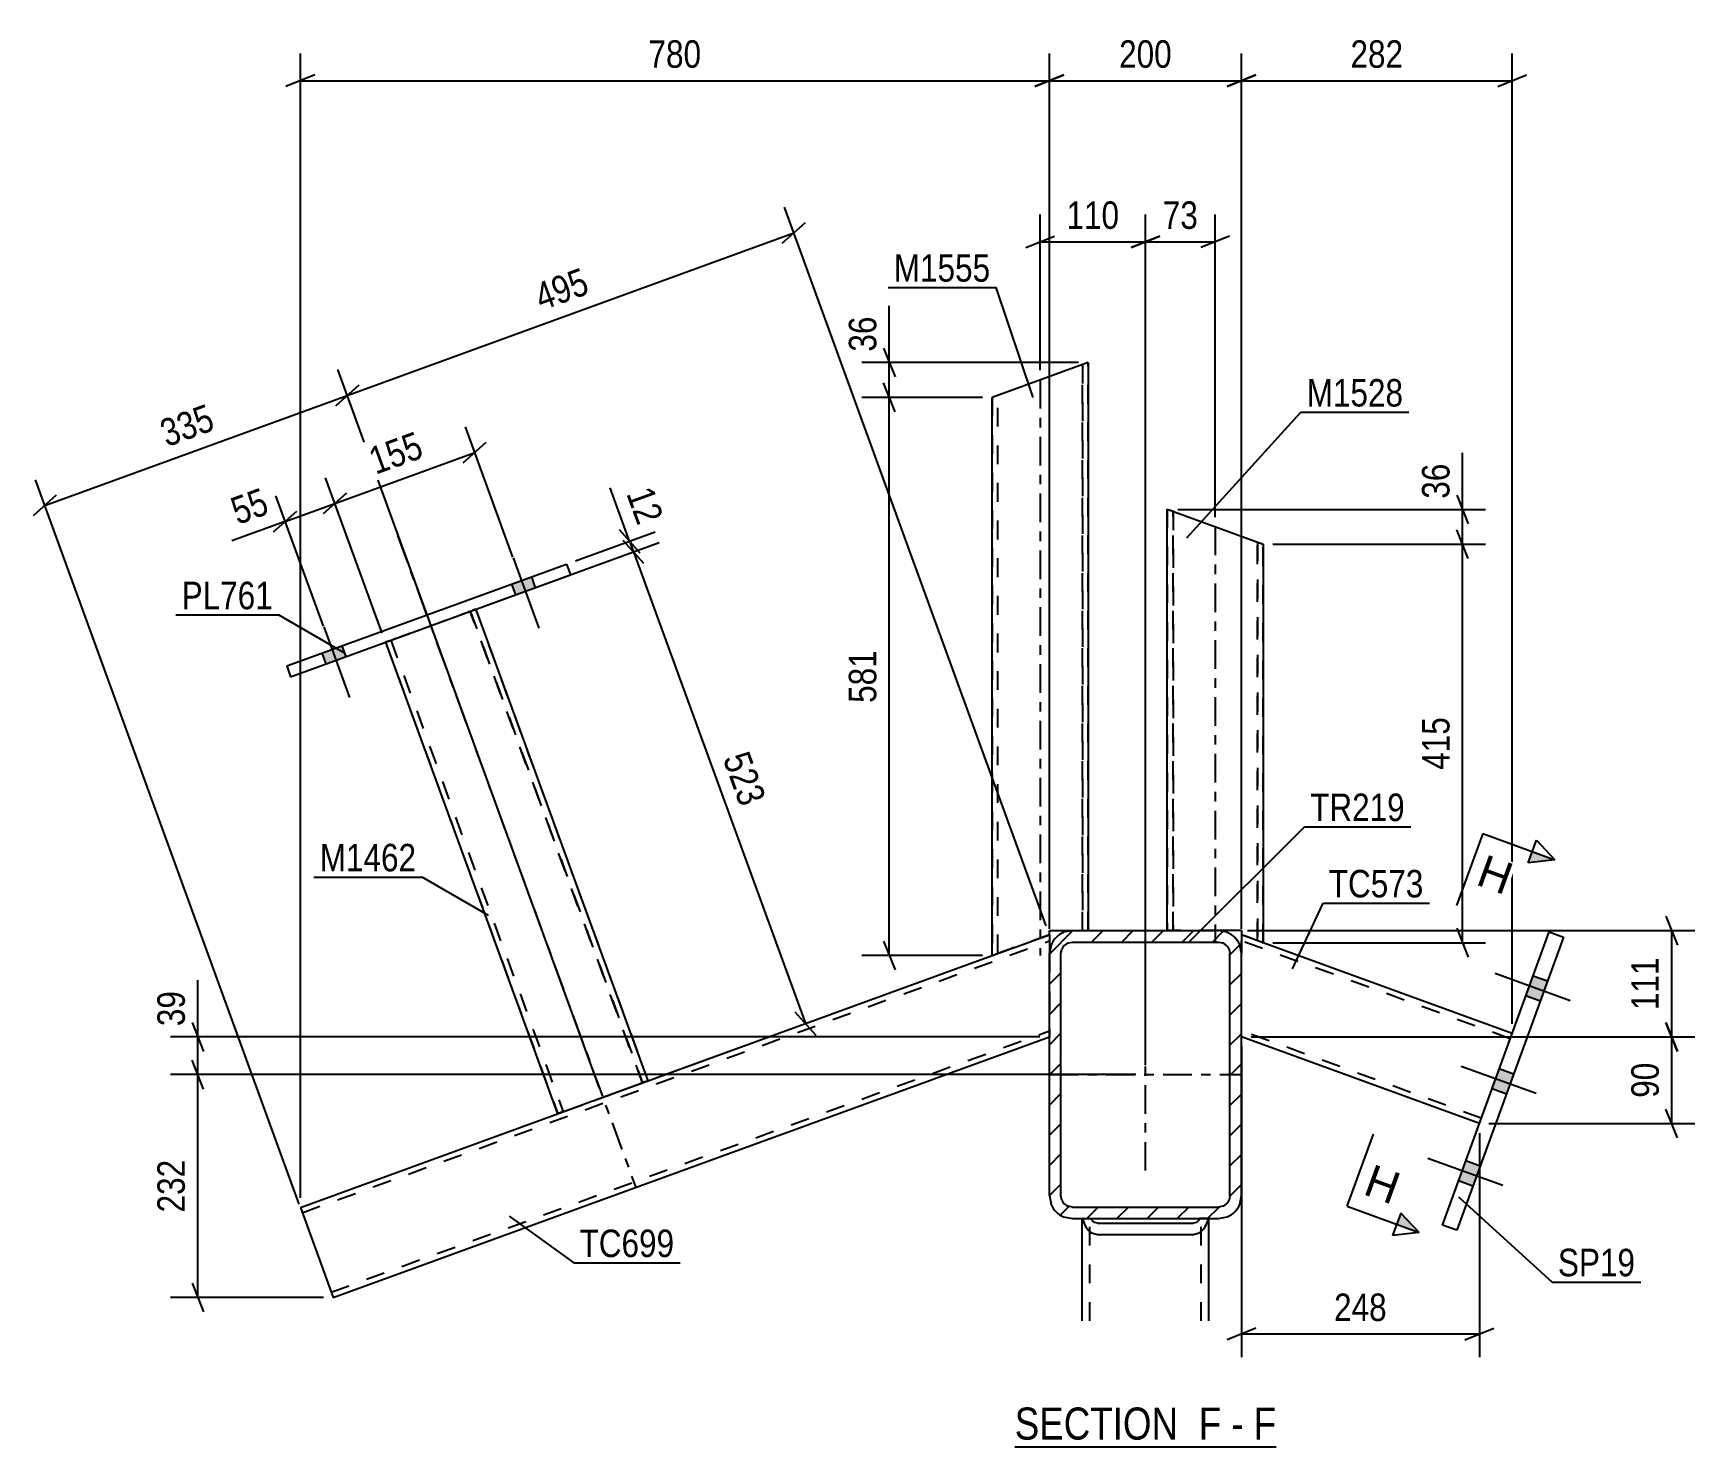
# Model space of a CAD drawing. Header units: millimetres. Extents: x 0 to 1189, y 0 to 841.
# Drawn here: x 442.4 to 615.4, y 187.1 to 334.3 of the extents above; entities that cross this region are included whole.
import ezdxf

# ---------------------------------------------------------------- set-up
doc = ezdxf.new("R2010")
doc.units = ezdxf.units.MM
doc.linetypes.add('DXK_LINE_DOT2', pattern=[3.9198, 1.9599, -1.9599])
doc.linetypes.add('DXK_LINE_DOT3', pattern=[5.9187, 2.979, -0.9799, 0.9799, -0.9799])
doc.styles.add('Arial', font='ARIAL.TTF', dxfattribs={"height": 0.2})
doc.styles.add('Arial Narrow', font='ARIALN.TTF', dxfattribs={"height": 0.2})

# ---------------------------------------------------------------- blocks, each defined once
blk = doc.blocks.new('Unknown-814407264-17 - 14643')
at = {"color": 6, "linetype": 'Continuous'}
blk.add_line((544.61, 187.09), (571.83, 187.09), dxfattribs=at)
at = {"color": 0, "linetype": 'Continuous'}
for points in [[(562.72, 187.84), (562.72, 191.34), (544.61, 191.34), (544.61, 187.84)], [(566.11, 187.84), (566.11, 191.34), (563.77, 191.34), (563.77, 187.84)], [(568.44, 187.84), (568.44, 191.34), (567.16, 191.34), (567.16, 187.84)], [(571.83, 187.84), (571.83, 191.34), (569.49, 191.34), (569.49, 187.84)]]:
    blk.add_wipeout(points, dxfattribs=at)
at = {"color": 7, "linetype": 'Continuous', "style": 'Arial Narrow'}
for s, p in [('SECTION ', (544.61, 187.84)), ('F', (563.77, 187.84)), ('F', (569.49, 187.84)), ('-', (567.16, 187.84))]:
    blk.add_text(s, height=3.34, dxfattribs=at).set_placement(p)
blk = doc.blocks.new('Part-814407264-14730 - 14643')
at = {"color": 2, "linetype": 'Continuous'}
for p, q in [((560.49, 284.74), (560.49, 284.74)), ((560.49, 240.85), (560.49, 284.74)), ((560.49, 284.74), (560.58, 284.71)), ((560.58, 284.71), (561.23, 284.47)), ((561.23, 284.47), (570.49, 281.1)), ((570.49, 281.1), (570.49, 281.1)), ((570.49, 281.1), (570.49, 239.59)), ((568.22, 240.85), (565.82, 240.85)), ((568.22, 240.85), (568.22, 240.42)), ((570.49, 239.59), (568.22, 240.42)), ((570.49, 239.59), (570.49, 239.59))]:
    blk.add_line(p, q, dxfattribs=at)
at = {"color": 7, "linetype": 'DXK_LINE_DOT2'}
for p, q in [((560.49, 284.74), (560.49, 240.85)), ((560.49, 284.74), (560.49, 284.74)), ((561.23, 284.47), (560.84, 284.61)), ((561.09, 240.85), (561.09, 284.52)), ((561.09, 284.52), (561.09, 240.85)), ((561.09, 284.52), (561.09, 284.52)), ((561.09, 284.52), (561.14, 284.5)), ((561.69, 284.3), (561.69, 284.3)), ((561.69, 284.3), (561.69, 284.3)), ((561.69, 284.3), (561.69, 284.3)), ((569.89, 281.32), (569.89, 239.81)), ((569.89, 239.81), (569.89, 281.32)), ((569.89, 281.32), (569.89, 281.32)), ((570.49, 239.59), (570.49, 281.1)), ((560.49, 240.85), (560.49, 240.85)), ((565.82, 240.85), (560.49, 240.85)), ((561.09, 240.85), (561.09, 240.85)), ((569.89, 239.81), (569.89, 239.81)), ((570.4, 239.62), (570.49, 239.59))]:
    blk.add_line(p, q, dxfattribs=at)
at = {"color": 7, "linetype": 'DXK_LINE_DOT3'}
blk.add_line((565.49, 282.92), (565.49, 239.59), dxfattribs=at)
blk = doc.blocks.new('Part-814407264-14658 - 14643')
at = {"linetype": 'Continuous'}
h = blk.add_hatch(dxfattribs=at)
h.set_pattern_fill('', scale=0.7, style=0, pattern_type=0)
h.set_pattern_definition([(45, (548.2185, 213.2525), (-1.57154, 1.57154), [])])
h.paths.add_polyline_path([(548.22, 238.45), (548.22, 213.25), (548.4, 212.33), (548.92, 211.56), (549.7, 211.04), (550.62, 210.85), (565.82, 210.85), (566.74, 211.04), (567.52, 211.56), (568.04, 212.33), (568.22, 213.25), (568.22, 238.45), (568.04, 239.37), (567.52, 240.15), (566.74, 240.67), (565.82, 240.85), (550.62, 240.85), (549.7, 240.67), (548.92, 240.15), (548.4, 239.37)])
h.paths.add_polyline_path([(549.77, 239.3), (550.16, 239.56), (550.62, 239.65), (565.82, 239.65), (566.28, 239.56), (566.67, 239.3), (566.93, 238.91), (567.02, 238.45), (567.02, 213.25), (566.93, 212.79), (566.67, 212.4), (566.28, 212.14), (565.82, 212.05), (550.62, 212.05), (550.16, 212.14), (549.77, 212.4), (549.51, 212.79), (549.42, 213.25), (549.42, 238.45), (549.51, 238.91)])
at = {"color": 2, "linetype": 'Continuous'}
for p, q in [((550.62, 240.85), (549.7, 240.67)), ((550.62, 240.85), (565.82, 240.85)), ((566.74, 240.67), (565.82, 240.85)), ((548.4, 239.37), (548.22, 238.45)), ((549.42, 238.45), (549.51, 238.91)), ((550.16, 239.56), (550.62, 239.65)), ((550.62, 239.65), (565.82, 239.65)), ((565.82, 239.65), (566.28, 239.56)), ((566.93, 238.91), (567.02, 238.45)), ((568.22, 238.45), (568.04, 239.37)), ((548.22, 213.25), (548.22, 238.45)), ((549.42, 213.25), (549.42, 238.45)), ((567.02, 213.25), (567.02, 238.45)), ((568.22, 213.25), (568.22, 238.45)), ((548.22, 213.25), (548.4, 212.33)), ((549.51, 212.79), (549.42, 213.25)), ((567.02, 213.25), (566.93, 212.79)), ((568.04, 212.33), (568.22, 213.25)), ((550.62, 212.05), (550.16, 212.14)), ((550.62, 212.05), (565.82, 212.05)), ((566.28, 212.14), (565.82, 212.05)), ((549.7, 211.04), (550.62, 210.85)), ((550.62, 210.85), (565.82, 210.85)), ((565.82, 210.85), (566.74, 211.04))]:
    blk.add_line(p, q, dxfattribs=at)
at = {"color": 7, "linetype": 'DXK_LINE_DOT3'}
for p, q in [((558.22, 215.85), (558.22, 235.85)), ((548.22, 225.85), (568.22, 225.85))]:
    blk.add_line(p, q, dxfattribs=at)
at = {"color": 2, "linetype": 'Continuous'}
for centre, radius, start, end in [((550.62, 238.45), 2.4, 112.5, 157.5), ((565.82, 238.45), 2.4, 22.5, 67.5), ((550.62, 238.45), 1.2, 112.5, 157.5), ((565.82, 238.45), 1.2, 22.5, 67.5), ((550.62, 213.25), 1.2, 202.5, 247.5), ((565.82, 213.25), 1.2, 292.5, 337.5), ((550.62, 213.25), 2.4, 202.5, 247.5), ((565.82, 213.25), 2.4, 292.5, 337.5)]:
    blk.add_arc(centre, radius, start, end, dxfattribs=at)
blk = doc.blocks.new('Part-814407264-14725 - 14643')
at = {"color": 2, "linetype": 'Continuous'}
for p, q in [((468.81, 268.41), (497.94, 279.02)), ((497.94, 279.02), (498.35, 277.9)), ((469.22, 267.29), (498.35, 277.9)), ((468.81, 268.41), (469.22, 267.29))]:
    blk.add_line(p, q, dxfattribs=at)
blk = doc.blocks.new('Part-814407264-14653 - 14643')
at = {"color": 2, "linetype": 'Continuous'}
for p, q in [((551.62, 200.2), (551.62, 210.85)), ((551.71, 210.85), (551.74, 210.64)), ((552.65, 210.71), (552.59, 210.85)), ((552.61, 209.38), (553.22, 209.2)), ((552.91, 210.46), (552.65, 210.71)), ((553.22, 210.37), (552.91, 210.46)), ((553.22, 210.37), (563.22, 210.37)), ((563.52, 210.46), (563.22, 210.37)), ((563.22, 209.2), (563.83, 209.38)), ((563.78, 210.71), (563.52, 210.46)), ((563.85, 210.85), (563.78, 210.71)), ((564.7, 210.64), (564.73, 210.85)), ((564.82, 200.2), (564.82, 210.85)), ((553.22, 209.2), (563.22, 209.2))]:
    blk.add_line(p, q, dxfattribs=at)
at = {"color": 7, "linetype": 'DXK_LINE_DOT2'}
for p, q in [((551.62, 210.85), (551.71, 210.85)), ((551.71, 210.85), (552.59, 210.85)), ((552.42, 200.2), (552.42, 210.85)), ((564.82, 210.85), (563.85, 210.85)), ((564.02, 200.2), (564.02, 210.85))]:
    blk.add_line(p, q, dxfattribs=at)
at = {"color": 2, "linetype": 'Continuous'}
for centre, start, end in [((553.81, 211.13), 193.2949, 235.5336), ((562.63, 211.13), 304.4664, 346.7051)]:
    blk.add_arc(centre, 2.13, start, end, dxfattribs=at)
blk = doc.blocks.new('Part-814407264-14718 - 14643')
at = {"color": 7, "linetype": 'DXK_LINE_DOT2'}
for p, q in [((470.43, 211.47), (548.22, 239.78)), ((548.22, 240.42), (542.26, 238.25)), ((548.22, 240.04), (548.22, 239.14)), ((548.22, 239.73), (548.22, 239.78)), ((548.22, 238.45), (548.22, 229.77)), ((473.44, 203.2), (548.22, 230.41)), ((497.02, 221.78), (503.28, 224.06)), ((470.45, 211.43), (470.43, 211.47))]:
    blk.add_line(p, q, dxfattribs=at)
at = {"color": 2, "linetype": 'Continuous'}
for p, q in [((548.22, 240.42), (548.22, 240.32)), ((548.22, 240.32), (548.22, 239.14)), ((548.22, 239.14), (548.22, 238.45)), ((503.28, 224.06), (542.26, 238.25)), ((473.65, 202.64), (548.22, 229.77)), ((470.23, 212.03), (497.02, 221.78)), ((470.23, 212.03), (473.65, 202.64))]:
    blk.add_line(p, q, dxfattribs=at)
blk = doc.blocks.new('Part-814407264-14686 - 14643')
at = {"color": 2, "linetype": 'Continuous'}
for p, q in [((568.22, 240.42), (568.22, 238.45)), ((596.41, 230.15), (570.49, 239.59)), ((592.99, 220.76), (568.22, 229.77))]:
    blk.add_line(p, q, dxfattribs=at)
at = {"color": 7, "linetype": 'DXK_LINE_DOT2'}
for p, q in [((570.49, 239.59), (568.22, 240.42)), ((596.2, 229.59), (568.22, 239.78)), ((568.22, 239.73), (568.22, 239.78)), ((568.22, 239.63), (568.22, 239.73)), ((568.22, 239.59), (568.22, 239.63)), ((568.22, 239.38), (568.22, 239.59)), ((568.22, 229.77), (568.22, 238.45)), ((593.19, 221.32), (568.22, 230.41)), ((592.99, 220.76), (596.41, 230.15))]:
    blk.add_line(p, q, dxfattribs=at)
blk = doc.blocks.new('Part-814407264-14687 - 14643')
at = {"color": 2, "linetype": 'Continuous'}
for p, q in [((589.14, 210.19), (600.26, 240.73)), ((600.26, 240.73), (601.76, 240.18)), ((601.76, 240.18), (590.65, 209.64)), ((590.65, 209.64), (589.14, 210.19))]:
    blk.add_line(p, q, dxfattribs=at)
blk = doc.blocks.new('Part-814407264-14724 - 14643')
at = {"color": 7, "linetype": 'DXK_LINE_DOT3'}
blk.add_line((480.35, 281.99), (505.15, 214.1), dxfattribs=at)
at = {"color": 7, "linetype": 'DXK_LINE_DOT2'}
for p, q in [((479.42, 271), (488.15, 274.19)), ((479.69, 271.1), (487.75, 274.05)), ((479.78, 271.14), (487.79, 274.06)), ((479.82, 271.15), (487.87, 274.09)), ((487.87, 274.09), (487.75, 274.05)), ((487.79, 274.06), (488.15, 274.19)), ((487.87, 274.09), (487.92, 274.11)), ((487.92, 274.11), (487.87, 274.09)), ((487.92, 274.11), (487.92, 274.11)), ((505.86, 225), (487.92, 274.11)), ((487.92, 274.11), (505.86, 225)), ((488.15, 274.19), (488.4, 274.28)), ((488.4, 274.28), (488.15, 274.19)), ((488.4, 274.28), (488.48, 274.31)), ((488.48, 274.31), (488.4, 274.28)), ((488.48, 274.31), (488.48, 274.31)), ((488.48, 274.31), (488.49, 274.3)), ((488.48, 274.31), (506.42, 225.21)), ((479.17, 270.91), (479.09, 270.88)), ((479.09, 270.88), (479.17, 270.91)), ((479.09, 270.88), (479.09, 270.88)), ((479.09, 270.88), (497.03, 221.78)), ((479.09, 270.88), (479.09, 270.88)), ((479.42, 271), (479.17, 270.91)), ((479.17, 270.91), (479.42, 271)), ((479.42, 271), (479.78, 271.14)), ((479.65, 271.09), (479.69, 271.1)), ((479.65, 271.09), (479.69, 271.1)), ((479.65, 271.09), (479.65, 271.09)), ((479.65, 271.09), (497.59, 221.98)), ((479.65, 271.09), (497.59, 221.98)), ((479.69, 271.1), (479.82, 271.15)), ((497.63, 222), (505.69, 224.94)), ((497.72, 222.03), (506.09, 225.09)), ((497.75, 222.04), (505.81, 224.99)), ((505.69, 224.94), (505.72, 224.95)), ((505.72, 224.95), (505.81, 224.99)), ((505.81, 224.99), (505.86, 225)), ((505.81, 224.99), (505.86, 225)), ((505.86, 225), (505.86, 225)), ((506.09, 225.09), (506.33, 225.18)), ((506.33, 225.18), (506.42, 225.21)), ((497.03, 221.78), (497.02, 221.78)), ((497.03, 221.78), (497.11, 221.81)), ((497.03, 221.78), (497.03, 221.78)), ((497.03, 221.78), (497.03, 221.78)), ((497.11, 221.81), (497.36, 221.9)), ((497.36, 221.9), (497.72, 222.03)), ((497.59, 221.98), (497.63, 222)), ((497.59, 221.98), (497.63, 222)), ((497.59, 221.98), (497.59, 221.98)), ((497.63, 222), (497.72, 222.03)), ((497.72, 222.03), (497.75, 222.04))]:
    blk.add_line(p, q, dxfattribs=at)
at = {"color": 2, "linetype": 'Continuous'}
for p, q in [((488.49, 274.3), (506.42, 225.21)), ((479.09, 270.88), (497.02, 221.78)), ((497.72, 222.03), (505.72, 224.95)), ((506.09, 225.09), (505.72, 224.95)), ((506.33, 225.18), (506.09, 225.09)), ((506.42, 225.21), (506.33, 225.18)), ((506.42, 225.21), (506.42, 225.21)), ((497.03, 221.78), (497.11, 221.81)), ((497.36, 221.9), (497.11, 221.81)), ((497.72, 222.03), (497.36, 221.9))]:
    blk.add_line(p, q, dxfattribs=at)
blk = doc.blocks.new('Part-814407264-14731 - 14643')
at = {"color": 2, "linetype": 'Continuous'}
for p, q in [((552.26, 300.02), (542.26, 296.38)), ((552.26, 300.02), (552.26, 300.02)), ((552.26, 300.02), (552.26, 240.85)), ((542.26, 296.38), (542.26, 296.38)), ((542.26, 238.25), (542.26, 296.38)), ((548.22, 240.85), (550.62, 240.85)), ((548.22, 240.42), (548.22, 240.85)), ((542.26, 238.25), (548.22, 240.42)), ((542.26, 238.25), (542.26, 238.25))]:
    blk.add_line(p, q, dxfattribs=at)
at = {"color": 7, "linetype": 'DXK_LINE_DOT2'}
for p, q in [((551.06, 299.59), (551.06, 299.59)), ((551.06, 299.59), (551.06, 299.59)), ((551.06, 299.59), (551.06, 299.59)), ((551.66, 240.85), (551.66, 299.8)), ((551.66, 299.8), (551.66, 240.85)), ((551.66, 299.8), (551.66, 299.8)), ((552.26, 300.02), (552.26, 300.02)), ((552.26, 240.85), (552.26, 300.02)), ((542.26, 296.38), (542.26, 238.25)), ((542.86, 296.6), (542.91, 296.62)), ((542.86, 238.47), (542.86, 296.6)), ((542.86, 238.47), (542.86, 296.6)), ((542.86, 296.6), (542.86, 296.6)), ((550.62, 240.85), (552.26, 240.85)), ((551.66, 240.85), (551.66, 240.85)), ((552.26, 240.85), (552.26, 240.85)), ((542.26, 238.25), (542.36, 238.28))]:
    blk.add_line(p, q, dxfattribs=at)
at = {"color": 7, "linetype": 'DXK_LINE_DOT3'}
blk.add_line((547.26, 298.2), (547.26, 238.25), dxfattribs=at)
blk = doc.blocks.new('Bolt-814407264-14755 - 14643')
at = {"linetype": 'Continuous'}
for points in [[(599.33, 233.51), (600.08, 235.57), (598.58, 236.12), (597.83, 234.05)], [(599.33, 233.51), (600.08, 235.57), (598.58, 236.12), (597.83, 234.05)], [(599.33, 233.51), (600.08, 235.57), (598.58, 236.12), (597.83, 234.05)], [(595.81, 223.83), (596.56, 225.9), (595.06, 226.44), (594.31, 224.38)], [(595.81, 223.83), (596.56, 225.9), (595.06, 226.44), (594.31, 224.38)], [(592.32, 214.24), (593.07, 216.31), (591.57, 216.86), (590.82, 214.79)], [(592.32, 214.24), (593.07, 216.31), (591.57, 216.86), (590.82, 214.79)], [(592.32, 214.24), (593.07, 216.31), (591.57, 216.86), (590.82, 214.79)]]:
    blk.add_hatch(color=1, dxfattribs=at).paths.add_polyline_path(points)
at = {"color": 1, "linetype": 'Continuous'}
for p, q in [((602.43, 233.55), (594.63, 236.39)), ((602.43, 233.55), (594.63, 236.39)), ((602.43, 233.55), (594.63, 236.39)), ((600.08, 235.57), (598.58, 236.12)), ((600.08, 235.57), (598.58, 236.12)), ((600.08, 235.57), (598.58, 236.12)), ((599.33, 233.51), (597.83, 234.05)), ((599.33, 233.51), (597.83, 234.05)), ((599.33, 233.51), (597.83, 234.05)), ((598.91, 223.87), (591.11, 226.71)), ((598.91, 223.87), (591.11, 226.71)), ((596.56, 225.9), (595.06, 226.44)), ((596.56, 225.9), (595.06, 226.44)), ((595.81, 223.83), (594.31, 224.38)), ((595.81, 223.83), (594.31, 224.38)), ((595.42, 214.29), (587.62, 217.12)), ((595.42, 214.29), (587.62, 217.12)), ((595.42, 214.29), (587.62, 217.12)), ((593.07, 216.31), (591.57, 216.86)), ((593.07, 216.31), (591.57, 216.86)), ((593.07, 216.31), (591.57, 216.86)), ((592.32, 214.24), (590.82, 214.79)), ((592.32, 214.24), (590.82, 214.79)), ((592.32, 214.24), (590.82, 214.79))]:
    blk.add_line(p, q, dxfattribs=at)
blk = doc.blocks.new('Bolt-814407264-14760 - 14643')
at = {"linetype": 'Continuous'}
for points in [[(494.28, 277.69), (492.21, 276.94), (492.62, 275.81), (494.69, 276.56)], [(474.54, 270.5), (472.48, 269.75), (472.89, 268.62), (474.96, 269.37)]]:
    blk.add_hatch(color=1, dxfattribs=at).paths.add_polyline_path(points)
at = {"color": 1, "linetype": 'Continuous'}
for p, q in [((492.39, 279.66), (495.06, 272.33)), ((492.21, 276.94), (492.62, 275.81)), ((494.28, 277.69), (494.69, 276.56)), ((472.66, 272.47), (475.33, 265.14)), ((474.54, 270.5), (474.96, 269.37)), ((472.48, 269.75), (472.89, 268.62))]:
    blk.add_line(p, q, dxfattribs=at)
blk = doc.blocks.new('Bolt-814407264-14761 - 14643')
at = {"linetype": 'Continuous'}
for points in [[(494.28, 277.69), (492.21, 276.94), (492.62, 275.81), (494.69, 276.56)], [(474.54, 270.5), (472.48, 269.75), (472.89, 268.62), (474.96, 269.37)]]:
    blk.add_hatch(color=1, dxfattribs=at).paths.add_polyline_path(points)
at = {"color": 1, "linetype": 'Continuous'}
for p, q in [((492.39, 279.66), (495.06, 272.33)), ((492.21, 276.94), (492.62, 275.81)), ((494.28, 277.69), (494.69, 276.56)), ((472.66, 272.47), (475.33, 265.14)), ((474.54, 270.5), (474.96, 269.37)), ((472.48, 269.75), (472.89, 268.62))]:
    blk.add_line(p, q, dxfattribs=at)
blk = doc.blocks.new('StraightDimension-814407264-26336 - 14643')
at = {"color": 7, "linetype": 'Continuous'}
for p, q in [((498.88, 279.37), (507.18, 282.39)), ((503.43, 282.62), (505.58, 280.21)), ((489.47, 274.66), (507.59, 281.26)), ((505.99, 279.08), (503.84, 281.49)), ((504.5, 281.42), (504.91, 280.29))]:
    blk.add_line(p, q, dxfattribs=at)
at = {"color": 0}
blk.add_wipeout([(505.03, 282.17), (508.97, 283.6), (507.31, 288.17), (503.37, 286.73)], dxfattribs=at)
at = {"color": 7, "linetype": 'Continuous'}
blk.add_line((504.5, 281.42), (502.48, 286.97), dxfattribs=at)
blk.add_line((504.5, 281.42), (502.48, 286.97), dxfattribs=at)
at = {"color": 3, "style": 'Arial Narrow'}
blk.add_text('12', height=2.863, rotation=-69.9811, dxfattribs=at).set_placement((504.14, 286.37))
blk = doc.blocks.new('StraightDimension-814407264-26400 - 14643')
at = {"color": 7, "linetype": 'Continuous'}
for p, q in [((558.22, 226.85), (558.22, 315.43)), ((565.49, 283.92), (565.49, 315.43)), ((556.72, 311.98), (559.72, 313.18)), ((566.99, 313.18), (563.99, 311.98)), ((558.22, 312.58), (565.49, 312.58))]:
    blk.add_line(p, q, dxfattribs=at)
at = {"color": 0}
blk.add_wipeout([(564.28, 313.33), (564.28, 317.53), (559.43, 317.53), (559.43, 313.33)], dxfattribs=at)
at = {"color": 3, "style": 'Arial Narrow'}
blk.add_text('73', height=2.863, dxfattribs=at).set_placement((560.03, 313.93))
blk = doc.blocks.new('StraightDimension-814407264-26458 - 14643')
at = {"color": 7, "linetype": 'Continuous'}
for p, q in [((532.15, 294.88), (530.95, 297.88)), ((541.26, 296.38), (528.7, 296.38)), ((531.55, 238.25), (531.55, 296.38)), ((530.95, 239.75), (532.15, 236.75)), ((541.26, 238.25), (528.7, 238.25))]:
    blk.add_line(p, q, dxfattribs=at)
at = {"color": 0}
blk.add_wipeout([(530.8, 270.66), (526.6, 270.66), (526.6, 263.97), (530.8, 263.97)], dxfattribs=at)
at = {"color": 3, "style": 'Arial Narrow'}
blk.add_text('581', height=2.863, rotation=90.0002, dxfattribs=at).set_placement((530.2, 264.57))
blk = doc.blocks.new('StraightDimension-814407264-26585 - 14643')
at = {"color": 7, "linetype": 'Continuous'}
for p, q in [((460.15, 224.35), (458.95, 227.35)), ((557.22, 225.85), (456.7, 225.85)), ((459.55, 202.64), (459.55, 225.85)), ((472.65, 202.64), (456.7, 202.64)), ((458.95, 204.14), (460.15, 201.14))]:
    blk.add_line(p, q, dxfattribs=at)
at = {"color": 0}
blk.add_wipeout([(458.8, 217.59), (454.6, 217.59), (454.6, 210.9), (458.8, 210.9)], dxfattribs=at)
at = {"color": 3, "style": 'Arial Narrow'}
blk.add_text('232', height=2.863, rotation=90.0002, dxfattribs=at).set_placement((458.2, 211.5))
blk = doc.blocks.new('StraightDimension-814407264-26457 - 14643')
at = {"color": 7, "linetype": 'Continuous'}
for p, q in [((530.95, 301.52), (532.15, 298.52)), ((551.26, 300.02), (528.7, 300.02)), ((531.55, 296.38), (531.55, 300.02)), ((532.15, 294.88), (530.95, 297.88)), ((541.26, 296.38), (528.7, 296.38))]:
    blk.add_line(p, q, dxfattribs=at)
at = {"color": 0}
blk.add_wipeout([(530.8, 305.4), (526.6, 305.4), (526.6, 300.55), (530.8, 300.55)], dxfattribs=at)
at = {"color": 7, "linetype": 'Continuous'}
blk.add_line((531.55, 300.02), (531.55, 305.93), dxfattribs=at)
blk.add_line((531.55, 300.02), (531.55, 305.93), dxfattribs=at)
at = {"color": 3, "style": 'Arial Narrow'}
blk.add_text('36', height=2.863, rotation=90.0002, dxfattribs=at).set_placement((530.2, 301.15))
blk = doc.blocks.new('StraightDimension-814407264-26501 - 14643')
at = {"color": 7, "linetype": 'Continuous'}
for p, q in [((590.63, 286.21), (591.83, 283.21)), ((561.58, 284.71), (593.63, 284.71)), ((591.23, 281.1), (591.23, 284.71)), ((591.83, 279.6), (590.63, 282.6)), ((571.49, 281.1), (593.63, 281.1))]:
    blk.add_line(p, q, dxfattribs=at)
at = {"color": 0}
blk.add_wipeout([(590.48, 290.09), (586.28, 290.09), (586.28, 285.23), (590.48, 285.23)], dxfattribs=at)
at = {"color": 7, "linetype": 'Continuous'}
blk.add_line((591.23, 284.71), (591.23, 290.61), dxfattribs=at)
blk.add_line((591.23, 284.71), (591.23, 290.61), dxfattribs=at)
at = {"color": 3, "style": 'Arial Narrow'}
blk.add_text('36', height=2.863, rotation=90.0002, dxfattribs=at).set_placement((589.88, 285.83))
blk = doc.blocks.new('StraightDimension-814407264-26357 - 14643')
at = {"color": 7, "linetype": 'Continuous'}
for p, q in [((568.22, 241.04), (568.22, 332.21)), ((596.41, 231.15), (596.41, 332.21)), ((569.72, 329.96), (566.72, 328.76)), ((568.22, 329.36), (596.41, 329.36)), ((594.91, 328.76), (597.91, 329.96))]:
    blk.add_line(p, q, dxfattribs=at)
at = {"color": 0}
blk.add_wipeout([(585.66, 330.11), (585.66, 334.31), (578.97, 334.31), (578.97, 330.11)], dxfattribs=at)
at = {"color": 3, "style": 'Arial Narrow'}
blk.add_text('282', height=2.863, dxfattribs=at).set_placement((579.57, 330.71))
blk = doc.blocks.new('StraightDimension-814407264-26359 - 14643')
at = {"color": 7, "linetype": 'Continuous'}
for p, q in [((470.23, 213.03), (470.23, 332.21)), ((548.22, 241.04), (548.22, 332.21)), ((471.73, 329.96), (468.73, 328.76)), ((470.23, 329.36), (548.22, 329.36)), ((546.72, 328.76), (549.72, 329.96))]:
    blk.add_line(p, q, dxfattribs=at)
at = {"color": 0}
blk.add_wipeout([(512.56, 330.11), (512.56, 334.31), (505.88, 334.31), (505.88, 330.11)], dxfattribs=at)
at = {"color": 3, "style": 'Arial Narrow'}
blk.add_text('780', height=2.863, dxfattribs=at).set_placement((506.48, 330.71))
blk = doc.blocks.new('StraightDimension-814407264-26358 - 14643')
at = {"color": 7, "linetype": 'Continuous'}
for p, q in [((548.22, 241.04), (548.22, 332.21)), ((568.22, 241.04), (568.22, 332.21)), ((549.72, 329.96), (546.72, 328.76)), ((548.22, 329.36), (568.22, 329.36)), ((566.72, 328.76), (569.72, 329.96))]:
    blk.add_line(p, q, dxfattribs=at)
at = {"color": 0}
blk.add_wipeout([(561.56, 330.11), (561.56, 334.31), (554.88, 334.31), (554.88, 330.11)], dxfattribs=at)
at = {"color": 3, "style": 'Arial Narrow'}
blk.add_text('200', height=2.863, dxfattribs=at).set_placement((555.48, 330.71))
blk = doc.blocks.new('StraightDimension-814407264-15999 - 14643')
at = {"color": 7, "linetype": 'Continuous'}
for p, q in [((568.22, 228.77), (568.22, 196.44)), ((592.99, 219.76), (592.99, 196.44)), ((569.72, 199.44), (566.72, 198.24)), ((591.49, 198.24), (594.49, 199.44)), ((568.22, 198.84), (592.99, 198.84))]:
    blk.add_line(p, q, dxfattribs=at)
at = {"color": 0}
blk.add_wipeout([(583.95, 199.59), (583.95, 203.79), (577.26, 203.79), (577.26, 199.59)], dxfattribs=at)
at = {"color": 3, "style": 'Arial Narrow'}
blk.add_text('248', height=2.863, dxfattribs=at).set_placement((577.86, 200.19))
blk = doc.blocks.new('StraightDimension-814407264-26584 - 14643')
at = {"color": 7, "linetype": 'Continuous'}
for p, q in [((458.95, 231.27), (460.15, 228.27)), ((547.22, 229.77), (456.7, 229.77)), ((459.55, 225.85), (459.55, 229.77)), ((460.15, 224.35), (458.95, 227.35)), ((557.22, 225.85), (456.7, 225.85))]:
    blk.add_line(p, q, dxfattribs=at)
at = {"color": 0}
blk.add_wipeout([(458.8, 235.16), (454.6, 235.16), (454.6, 230.3), (458.8, 230.3)], dxfattribs=at)
at = {"color": 7, "linetype": 'Continuous'}
blk.add_line((459.55, 229.77), (459.55, 235.68), dxfattribs=at)
blk.add_line((459.55, 229.77), (459.55, 235.68), dxfattribs=at)
at = {"color": 3, "style": 'Arial Narrow'}
blk.add_text('39', height=2.863, rotation=90.0002, dxfattribs=at).set_placement((458.2, 230.9))
blk = doc.blocks.new('StraightDimension-814407264-15919 - 14643')
at = {"color": 7, "linetype": 'Continuous'}
for p, q in [((612.42, 242.35), (613.62, 239.35)), ((568.83, 240.85), (615.42, 240.85)), ((613.02, 229.77), (613.02, 240.85)), ((613.62, 228.27), (612.42, 231.27)), ((569.22, 229.77), (615.42, 229.77))]:
    blk.add_line(p, q, dxfattribs=at)
at = {"color": 0}
blk.add_wipeout([(612.27, 238.66), (608.07, 238.66), (608.07, 231.97), (612.27, 231.97)], dxfattribs=at)
at = {"color": 3, "style": 'Arial Narrow'}
blk.add_text('111', height=2.863, rotation=90.0002, dxfattribs=at).set_placement((611.67, 232.57))
blk = doc.blocks.new('StraightDimension-814407264-26248 - 14643')
at = {"color": 7, "linetype": 'Continuous'}
for p, q in [((473.91, 295.51), (476.32, 297.67)), ((501.38, 224.43), (474.14, 299.27)), ((443.62, 285.13), (475.12, 296.59)), ((470.1, 212.37), (442.65, 287.81)), ((444.82, 286.2), (442.42, 284.05))]:
    blk.add_line(p, q, dxfattribs=at)
at = {"color": 0}
blk.add_wipeout([(462.25, 292.71), (460.82, 296.65), (454.53, 294.37), (455.97, 290.42)], dxfattribs=at)
at = {"color": 3, "style": 'Arial Narrow'}
blk.add_text('335', height=2.863, rotation=20.002, dxfattribs=at).set_placement((456.33, 291.19))
blk = doc.blocks.new('StraightDimension-814407264-15920 - 14643')
at = {"color": 7, "linetype": 'Continuous'}
for p, q in [((612.42, 231.27), (613.62, 228.27)), ((569.22, 229.77), (615.42, 229.77)), ((613.02, 220.76), (613.02, 229.77)), ((613.62, 219.26), (612.42, 222.26)), ((593.99, 220.76), (615.42, 220.76))]:
    blk.add_line(p, q, dxfattribs=at)
at = {"color": 0}
blk.add_wipeout([(612.27, 227.69), (608.07, 227.69), (608.07, 222.84), (612.27, 222.84)], dxfattribs=at)
at = {"color": 3, "style": 'Arial Narrow'}
blk.add_text('90', height=2.863, rotation=90.0002, dxfattribs=at).set_placement((611.67, 223.44))
blk = doc.blocks.new('StraightDimension-814407264-26247 - 14643')
at = {"color": 7, "linetype": 'Continuous'}
for p, q in [((547.88, 241.36), (520.64, 316.19)), ((475.12, 296.59), (521.61, 313.52)), ((520.41, 312.44), (522.82, 314.59)), ((476.32, 297.67), (473.91, 295.51)), ((501.38, 224.43), (474.14, 299.27))]:
    blk.add_line(p, q, dxfattribs=at)
at = {"color": 0}
blk.add_wipeout([(501.25, 306.9), (499.81, 310.85), (493.53, 308.56), (494.97, 304.62)], dxfattribs=at)
at = {"color": 3, "style": 'Arial Narrow'}
blk.add_text('495', height=2.863, rotation=20.002, dxfattribs=at).set_placement((495.33, 305.38))
blk = doc.blocks.new('StraightDimension-814407264-26274 - 14643')
at = {"color": 7, "linetype": 'Continuous'}
for p, q in [((492.36, 279.74), (487.41, 293.32)), ((487.18, 289.56), (489.59, 291.72)), ((473.82, 285.33), (488.39, 290.64)), ((478.75, 271.82), (472.85, 288.01)), ((475.03, 286.41), (472.62, 284.26))]:
    blk.add_line(p, q, dxfattribs=at)
at = {"color": 0}
blk.add_wipeout([(483.99, 289.83), (482.55, 293.78), (476.27, 291.49), (477.71, 287.55)], dxfattribs=at)
at = {"color": 3, "style": 'Arial Narrow'}
blk.add_text('155', height=2.863, rotation=20.0191, dxfattribs=at).set_placement((478.07, 288.32))
blk = doc.blocks.new('StraightDimension-814407264-26275 - 14643')
at = {"color": 7, "linetype": 'Continuous'}
for p, q in [((478.75, 271.82), (472.85, 288.01)), ((472.63, 272.55), (467.68, 286.13)), ((475.03, 286.41), (472.62, 284.26)), ((467.45, 282.37), (469.86, 284.53)), ((468.66, 283.45), (473.82, 285.33))]:
    blk.add_line(p, q, dxfattribs=at)
at = {"color": 0}
blk.add_wipeout([(467.91, 283.97), (466.47, 287.92), (461.91, 286.26), (463.34, 282.31)], dxfattribs=at)
at = {"color": 7, "linetype": 'Continuous'}
blk.add_line((468.66, 283.45), (463.11, 281.43), dxfattribs=at)
blk.add_line((468.66, 283.45), (463.11, 281.43), dxfattribs=at)
at = {"color": 3, "style": 'Arial Narrow'}
blk.add_text('55', height=2.863, rotation=20.0191, dxfattribs=at).set_placement((463.7, 283.08))
blk = doc.blocks.new('StraightDimension-814407264-26335 - 14643')
at = {"color": 7, "linetype": 'Continuous'}
for p, q in [((489.47, 274.66), (507.59, 281.26)), ((505.99, 279.08), (503.84, 281.49)), ((504.91, 280.29), (522.81, 231.18)), ((507.36, 225.55), (525.49, 232.15)), ((521.73, 232.38), (523.89, 229.97))]:
    blk.add_line(p, q, dxfattribs=at)
at = {"color": 0}
blk.add_wipeout([(515.71, 252.85), (519.66, 254.29), (517.37, 260.57), (513.42, 259.13)], dxfattribs=at)
at = {"color": 3, "style": 'Arial Narrow'}
blk.add_text('523', height=2.863, rotation=-69.9811, dxfattribs=at).set_placement((514.19, 258.77))
blk = doc.blocks.new('StraightDimension-814407264-26401 - 14643')
at = {"color": 7, "linetype": 'Continuous'}
for p, q in [((547.26, 299.2), (547.26, 315.43)), ((558.22, 226.85), (558.22, 315.43)), ((545.76, 311.98), (548.76, 313.18)), ((559.72, 313.18), (556.72, 311.98)), ((547.26, 312.58), (558.22, 312.58))]:
    blk.add_line(p, q, dxfattribs=at)
at = {"color": 0}
blk.add_wipeout([(556.08, 313.33), (556.08, 317.53), (549.4, 317.53), (549.4, 313.33)], dxfattribs=at)
at = {"color": 3, "style": 'Arial Narrow'}
blk.add_text('110', height=2.863, dxfattribs=at).set_placement((550, 313.93))
blk = doc.blocks.new('StraightDimension-814407264-26502 - 14643')
at = {"color": 7, "linetype": 'Continuous'}
for p, q in [((591.83, 279.6), (590.63, 282.6)), ((571.49, 281.1), (593.63, 281.1)), ((591.23, 239.59), (591.23, 281.1)), ((590.63, 241.09), (591.83, 238.09)), ((571.49, 239.59), (593.63, 239.59))]:
    blk.add_line(p, q, dxfattribs=at)
at = {"color": 0}
blk.add_wipeout([(590.48, 263.69), (586.28, 263.69), (586.28, 257), (590.48, 257)], dxfattribs=at)
at = {"color": 3, "style": 'Arial Narrow'}
blk.add_text('415', height=2.863, rotation=90.0002, dxfattribs=at).set_placement((589.88, 257.6))
blk = doc.blocks.new('Mark-814407264-26560 - 14643')
at = {"color": 0}
blk.add_wipeout([(542.07, 308.43), (542.07, 311.43), (532.02, 311.43), (532.02, 308.43)], dxfattribs=at)
blk.add_wipeout([(542.07, 308.43), (542.07, 311.43), (532.02, 311.43), (532.02, 308.43)], dxfattribs=at)
at = {"color": 30, "linetype": 'Continuous'}
for p in [(531.42, 307.83), (546.52, 296.36)]:
    blk.add_line(p, (542.67, 307.83), dxfattribs=at)
at = {"color": 3, "style": 'Arial Narrow'}
blk.add_text('M1555', height=2.863, dxfattribs=at).set_placement((532.02, 308.43))
blk = doc.blocks.new('Mark-814407264-26292 - 14643')
at = {"color": 0}
blk.add_wipeout([(467.37, 274.32), (467.37, 277.32), (457.87, 277.32), (457.87, 274.32)], dxfattribs=at)
blk.add_wipeout([(467.37, 274.32), (467.37, 277.32), (457.87, 277.32), (457.87, 274.32)], dxfattribs=at)
at = {"color": 30, "linetype": 'Continuous'}
for p in [(457.27, 273.72), (474.9, 269.72)]:
    blk.add_line(p, (467.97, 273.72), dxfattribs=at)
at = {"color": 3, "style": 'Arial Narrow'}
blk.add_text('PL761', height=2.863, dxfattribs=at).set_placement((457.87, 274.32))
blk = doc.blocks.new('Mark-814407264-26289 - 14643')
at = {"color": 0}
blk.add_wipeout([(482.3, 247.02), (482.3, 250.02), (472.25, 250.02), (472.25, 247.02)], dxfattribs=at)
blk.add_wipeout([(482.3, 247.02), (482.3, 250.02), (472.25, 250.02), (472.25, 247.02)], dxfattribs=at)
at = {"color": 30, "linetype": 'Continuous'}
for p in [(471.65, 246.42), (489.83, 242.42)]:
    blk.add_line(p, (482.9, 246.42), dxfattribs=at)
at = {"color": 3, "style": 'Arial Narrow'}
blk.add_text('M1462', height=2.863, dxfattribs=at).set_placement((472.25, 247.02))
blk = doc.blocks.new('Mark-814407264-26557 - 14643')
at = {"color": 0}
blk.add_wipeout([(585.06, 295.43), (585.06, 298.43), (575.01, 298.43), (575.01, 295.43)], dxfattribs=at)
blk.add_wipeout([(585.06, 295.43), (585.06, 298.43), (575.01, 298.43), (575.01, 295.43)], dxfattribs=at)
at = {"color": 30, "linetype": 'Continuous'}
for p, q in [((562.52, 281.74), (574.41, 294.83)), ((574.41, 294.83), (585.66, 294.83))]:
    blk.add_line(p, q, dxfattribs=at)
at = {"color": 3, "style": 'Arial Narrow'}
blk.add_text('M1528', height=2.863, dxfattribs=at).set_placement((575.01, 295.43))
blk = doc.blocks.new('Mark-814407264-15905 - 14643')
at = {"color": 0}
blk.add_wipeout([(587.18, 244.31), (587.18, 247.31), (577.31, 247.31), (577.31, 244.31)], dxfattribs=at)
blk.add_wipeout([(587.18, 244.31), (587.18, 247.31), (577.31, 247.31), (577.31, 244.31)], dxfattribs=at)
at = {"color": 30, "linetype": 'Continuous'}
for p, q in [((573.54, 236.87), (576.71, 243.71)), ((576.71, 243.71), (587.78, 243.71))]:
    blk.add_line(p, q, dxfattribs=at)
at = {"color": 3, "style": 'Arial Narrow'}
blk.add_text('TC573', height=2.863, dxfattribs=at).set_placement((577.31, 244.31))
blk = doc.blocks.new('Mark-814407264-15908 - 14643')
at = {"color": 0}
blk.add_wipeout([(609.21, 204.85), (609.21, 207.85), (601.17, 207.85), (601.17, 204.85)], dxfattribs=at)
blk.add_wipeout([(609.21, 204.85), (609.21, 207.85), (601.17, 207.85), (601.17, 204.85)], dxfattribs=at)
at = {"color": 30, "linetype": 'Continuous'}
for p, q in [((590.82, 213.12), (600.57, 204.25)), ((600.57, 204.25), (609.81, 204.25))]:
    blk.add_line(p, q, dxfattribs=at)
at = {"color": 3, "style": 'Arial Narrow'}
blk.add_text('SP19', height=2.863, dxfattribs=at).set_placement((601.17, 204.85))
blk = doc.blocks.new('Mark-814407264-16025 - 14643')
at = {"color": 0}
blk.add_wipeout([(585.24, 252.26), (585.24, 255.26), (575.37, 255.26), (575.37, 252.26)], dxfattribs=at)
blk.add_wipeout([(585.24, 252.26), (585.24, 255.26), (575.37, 255.26), (575.37, 252.26)], dxfattribs=at)
at = {"color": 30, "linetype": 'Continuous'}
for p, q in [((562.75, 239.64), (574.77, 251.66)), ((574.77, 251.66), (585.84, 251.66))]:
    blk.add_line(p, q, dxfattribs=at)
at = {"color": 3, "style": 'Arial Narrow'}
blk.add_text('TR219', height=2.863, dxfattribs=at).set_placement((575.37, 252.26))
blk = doc.blocks.new('SectionMark-814407264-25315 - 14643')
at = {"linetype": 'Continuous'}
blk.add_hatch(color=6, dxfattribs=at).paths.add_polyline_path([(598.08, 247.91), (598.51, 249.08), (600.86, 248.23)])
at = {"color": 6, "linetype": 'Continuous'}
for p, q in [((598.08, 247.91), (598.94, 250.26)), ((598.94, 250.26), (600.86, 248.23)), ((600.86, 248.23), (598.08, 247.91)), ((586.73, 209.4), (583.95, 209.08))]:
    blk.add_line(p, q, dxfattribs=at)
at = {"color": 0, "linetype": 'Continuous'}
for points in [[(595.65, 244.53), (596.85, 247.82), (593.68, 248.98), (592.49, 245.69)], [(583.92, 212.29), (585.11, 215.58), (581.95, 216.73), (580.75, 213.44)]]:
    blk.add_wipeout(points, dxfattribs=at)
at = {"linetype": 'Continuous'}
blk.add_hatch(color=6, dxfattribs=at).paths.add_polyline_path([(584.38, 210.26), (584.81, 211.43), (586.73, 209.4)])
at = {"color": 6, "linetype": 'Continuous'}
for p, q in [((593.34, 250.96), (590.61, 243.45)), ((593.34, 250.96), (600.86, 248.23)), ((579.21, 212.14), (581.95, 219.66)), ((579.21, 212.14), (586.73, 209.4)), ((584.81, 211.43), (583.95, 209.08)), ((586.73, 209.4), (584.81, 211.43))]:
    blk.add_line(p, q, dxfattribs=at)
at = {"color": 3, "linetype": 'Continuous', "style": 'Arial'}
for p in [(592.49, 245.69), (580.75, 213.44)]:
    blk.add_text('H', height=3.34, rotation=-20.002, dxfattribs=at).set_placement(p)
blk = doc.blocks.new('Mark-814407264-26578 - 14643')
at = {"color": 0}
blk.add_wipeout([(509.17, 206.85), (509.17, 209.85), (499.3, 209.85), (499.3, 206.85)], dxfattribs=at)
blk.add_wipeout([(509.17, 206.85), (509.17, 209.85), (499.3, 209.85), (499.3, 206.85)], dxfattribs=at)
at = {"color": 30, "linetype": 'Continuous'}
for p, q in [((491.98, 211.1), (498.7, 206.25)), ((498.7, 206.25), (509.77, 206.25))]:
    blk.add_line(p, q, dxfattribs=at)
at = {"color": 3, "style": 'Arial Narrow'}
blk.add_text('TC699', height=2.863, dxfattribs=at).set_placement((499.3, 206.85))

msp = doc.modelspace()

# ---------------------------------------------------------------- block references
for name in ['Part-814407264-14731 - 14643', 'Part-814407264-14730 - 14643', 'Part-814407264-14724 - 14643', 'Part-814407264-14725 - 14643', 'Bolt-814407264-14760 - 14643', 'Bolt-814407264-14761 - 14643', 'Part-814407264-14658 - 14643', 'Part-814407264-14687 - 14643', 'Part-814407264-14718 - 14643', 'Part-814407264-14686 - 14643', 'Bolt-814407264-14755 - 14643', 'Part-814407264-14653 - 14643', 'Unknown-814407264-17 - 14643']:
    msp.add_blockref(name, (0, 0))

# ---------------------------------------------------------------- next in the draw order: block references
for name in ['StraightDimension-814407264-26400 - 14643', 'StraightDimension-814407264-26458 - 14643', 'StraightDimension-814407264-26336 - 14643']:
    msp.add_blockref(name, (0, 0))

# ---------------------------------------------------------------- next in the draw order: block references
for name in ['StraightDimension-814407264-26457 - 14643', 'StraightDimension-814407264-26501 - 14643', 'StraightDimension-814407264-15999 - 14643', 'StraightDimension-814407264-26585 - 14643']:
    msp.add_blockref(name, (0, 0))

# ---------------------------------------------------------------- next in the draw order: block references
for name in ['StraightDimension-814407264-26359 - 14643', 'StraightDimension-814407264-26357 - 14643', 'Mark-814407264-15908 - 14643', 'Mark-814407264-26578 - 14643']:
    msp.add_blockref(name, (0, 0))

# ---------------------------------------------------------------- next in the draw order: block references
for name in ['StraightDimension-814407264-26358 - 14643', 'StraightDimension-814407264-26584 - 14643']:
    msp.add_blockref(name, (0, 0))

# ---------------------------------------------------------------- next in the draw order: block references
for name in ['StraightDimension-814407264-26248 - 14643', 'StraightDimension-814407264-15919 - 14643']:
    msp.add_blockref(name, (0, 0))

# ---------------------------------------------------------------- next in the draw order: block references
for name in ['StraightDimension-814407264-26247 - 14643', 'StraightDimension-814407264-26502 - 14643', 'StraightDimension-814407264-15920 - 14643']:
    msp.add_blockref(name, (0, 0))

# ---------------------------------------------------------------- next in the draw order: block references
for name in ['StraightDimension-814407264-26401 - 14643', 'Mark-814407264-26557 - 14643', 'StraightDimension-814407264-26274 - 14643', 'Mark-814407264-15905 - 14643']:
    msp.add_blockref(name, (0, 0))

# ---------------------------------------------------------------- next in the draw order: block references
for name in ['Mark-814407264-26560 - 14643', 'StraightDimension-814407264-26275 - 14643', 'StraightDimension-814407264-26335 - 14643', 'Mark-814407264-16025 - 14643']:
    msp.add_blockref(name, (0, 0))

# ---------------------------------------------------------------- next in the draw order: block references
for name in ['Mark-814407264-26292 - 14643', 'SectionMark-814407264-25315 - 14643', 'Mark-814407264-26289 - 14643']:
    msp.add_blockref(name, (0, 0))

doc.saveas('drawing.dxf')
